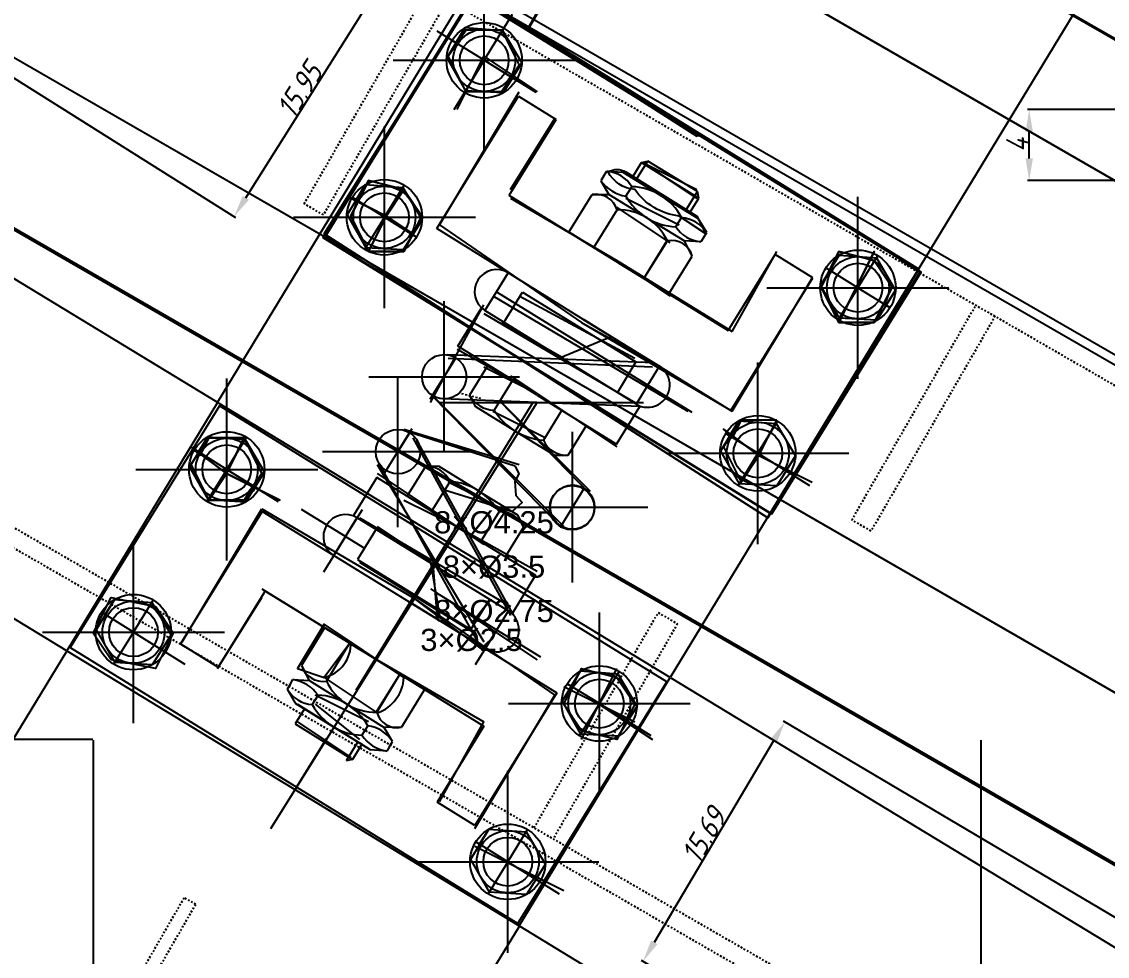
# Model space of a CAD drawing. Header units: millimetres. Extents: x 2787 to 6144, y -18 to 478.
# Drawn here: x 5823 to 5884.1, y 231.8 to 284.5 of the extents above; entities that cross this region are included whole.
import ezdxf

# ---------------------------------------------------------------- set-up
doc = ezdxf.new("R2010")
doc.units = ezdxf.units.MM
for name, pattern in [('ACAD_ISO02W100', [15, 12, -3]), ('CENTER', [50.8, 31.75, -6.35, 6.35, -6.35]), ('CENTER2', [28.575, 19.05, -3.175, 3.175, -3.175]), ('HIDDEN', [0.2, 0.1, -0.1])]:
    doc.linetypes.add(name, pattern=pattern)
for name, color, linetype in [('ADIM', 3, 'Continuous'), ('ADIM_CENTER', 1, 'Continuous'), ('ADIM_CLEAN', 3, 'Continuous'), ('ADIM_CLEAN_L', 3, 'Continuous')]:
    doc.layers.add(name, color=color, linetype=linetype)
for name, color, linetype, lineweight in [('图层1', 1, 'CENTER2', 25), ('图层2', 160, 'Continuous', 25), ('虚线', 8, 'ACAD_ISO02W100', 13)]:
    doc.layers.add(name, color=color, linetype=linetype, lineweight=lineweight)
doc.styles.get("Standard").update_dxf_attribs({"font": 'gbeitc.shx', "bigfont": 'gbcbig.shx'})
doc.dimstyles.new('ADIM', dxfattribs={"dimscale": 0.5, "dimtxt": 2.5, "dimasz": 2.5, "dimexe": 0.18, "dimexo": 0.0625, "dimgap": 0.09, "dimtad": 1, "dimdec": 4, "dimzin": 0, "dimdsep": 46, "dimtxsty": 'Standard', "dimcen": 0.09, "dimadec": 0, "dimazin": 0, "dimtfac": 1, "dimtdec": 4, "dimtofl": 0, "dimtmove": 0, "dimatfit": 3, "dimfxl": 1, "dimtolj": 1, "dimtzin": 0, "dimarcsym": 0})

# ---------------------------------------------------------------- blocks, each defined once
blk = doc.blocks.new('*D21')
at = {"layer": 'ADIM', "color": 0, "lineweight": -2, "transparency": 16777216}
for p, q in [((5895.473, 227.516), (5865.888, 245.048)), ((5865.328, 243.927), (5858.602, 232.577)), ((5887.473, 214.016), (5857.888, 231.548))]:
    blk.add_line(p, q, dxfattribs=at)
at = {"layer": 'ADIM', "color": 0, "transparency": 16777216}
for points in [[(5865.149, 244.033), (5865.507, 243.821), (5865.965, 245.002)], [(5858.423, 232.684), (5858.782, 232.471), (5857.965, 231.502)]]:
    blk.add_solid(points, dxfattribs=at)
at = {"layer": 'Defpoints', "color": 0, "transparency": 16777216}
for p in [(5857.965, 231.502), (5895.5, 227.5), (5887.5, 214)]:
    blk.add_point(p, dxfattribs=at)
at = {"layer": 'ADIM', "color": 0, "transparency": 16777216, "insert": (5861.389, 238.594), "char_height": 1.25, "attachment_point": 5, "rotation": 59.34933}
blk.add_mtext('\\A1;15.69', dxfattribs=at)
blk = doc.blocks.new('*D97')
at = {"layer": 'ADIM', "color": 0, "lineweight": -2, "transparency": 16777216}
for p, q in [((5814.026, 305.483), (5843.506, 286.922)), ((5805.526, 291.983), (5835.006, 273.422)), ((5835.595, 274.528), (5842.763, 285.913))]:
    blk.add_line(p, q, dxfattribs=at)
at = {"layer": 'ADIM', "color": 0, "transparency": 16777216}
for points in [[(5842.587, 286.024), (5842.94, 285.802), (5843.429, 286.97)], [(5835.419, 274.639), (5835.772, 274.417), (5834.929, 273.47)]]:
    blk.add_solid(points, dxfattribs=at)
at = {"layer": 'Defpoints', "color": 0, "transparency": 16777216}
for p in [(5814, 305.5), (5805.5, 292), (5843.429, 286.97)]:
    blk.add_point(p, dxfattribs=at)
at = {"layer": 'ADIM', "color": 0, "transparency": 16777216, "insert": (5838.612, 280.577), "char_height": 1.25, "attachment_point": 5, "rotation": 57.80427}
blk.add_mtext('\\A1;15.95', dxfattribs=at)
blk = doc.blocks.new('*D127')
at = {"layer": 'ADIM', "color": 0, "lineweight": -2, "transparency": 16777216}
for p, q in [((5834.016, 263.027), (5865.449, 314.739)), ((5889.834, 299.811), (5866.47, 314.013)), ((5859.516, 247.527), (5890.949, 299.239))]:
    blk.add_line(p, q, dxfattribs=at)
at = {"layer": 'ADIM', "color": 0, "transparency": 16777216}
for points in [[(5866.579, 314.191), (5866.362, 313.835), (5865.402, 314.662)], [(5889.942, 299.989), (5889.726, 299.633), (5890.902, 299.162)]]:
    blk.add_solid(points, dxfattribs=at)
at = {"layer": 'Defpoints', "color": 0, "transparency": 16777216}
for p in [(5865.402, 314.662), (5834, 263), (5859.5, 247.5)]:
    blk.add_point(p, dxfattribs=at)
at = {"layer": 'ADIM', "color": 0, "transparency": 16777216, "insert": (5878.5, 307.484), "char_height": 1.25, "attachment_point": 5, "rotation": 328.70696}
blk.add_mtext('\\A1;29.84', dxfattribs=at)
blk = doc.blocks.new('*D128')
at = {"layer": 'ADIM', "color": 0, "lineweight": -2, "transparency": 16777216}
for p, q in [((5833.973, 263.016), (5803.572, 281.474)), ((5803, 280.359), (5795.798, 268.496)), ((5825.473, 249.016), (5795.072, 267.474))]:
    blk.add_line(p, q, dxfattribs=at)
at = {"layer": 'ADIM', "color": 0, "transparency": 16777216}
for points in [[(5802.822, 280.467), (5803.178, 280.251), (5803.649, 281.427)], [(5795.62, 268.604), (5795.976, 268.388), (5795.149, 267.427)]]:
    blk.add_solid(points, dxfattribs=at)
at = {"layer": 'Defpoints', "color": 0, "transparency": 16777216}
for p in [(5795.149, 267.427), (5834, 263), (5825.5, 249)]:
    blk.add_point(p, dxfattribs=at)
at = {"layer": 'ADIM', "color": 0, "transparency": 16777216, "insert": (5798.826, 274.775), "char_height": 1.25, "attachment_point": 5, "rotation": 58.73627}
blk.add_mtext('\\A1;16.38', dxfattribs=at)
blk = doc.blocks.new('*D129')
at = {"layer": 'ADIM', "color": 0, "lineweight": -2, "transparency": 16777216}
for p, q in [((5825.484, 248.973), (5794.051, 197.261)), ((5850.984, 233.473), (5819.551, 181.761)), ((5795.166, 196.689), (5818.53, 182.487))]:
    blk.add_line(p, q, dxfattribs=at)
at = {"layer": 'ADIM', "color": 0, "transparency": 16777216}
for points in [[(5795.274, 196.867), (5795.058, 196.511), (5794.098, 197.338)], [(5818.638, 182.665), (5818.421, 182.309), (5819.598, 181.838)]]:
    blk.add_solid(points, dxfattribs=at)
at = {"layer": 'Defpoints', "color": 0, "transparency": 16777216}
for p in [(5825.5, 249), (5851, 233.5), (5819.598, 181.838)]:
    blk.add_point(p, dxfattribs=at)
at = {"layer": 'ADIM', "color": 0, "transparency": 16777216, "insert": (5807.196, 190.161), "char_height": 1.25, "attachment_point": 5, "rotation": 328.70696}
blk.add_mtext('\\A1;29.84', dxfattribs=at)
blk = doc.blocks.new('*D130')
at = {"layer": 'ADIM', "color": 0, "lineweight": -2, "transparency": 16777216}
for p, q in [((5859.527, 247.484), (5889.928, 229.026)), ((5851.027, 233.484), (5881.428, 215.026)), ((5882, 216.141), (5889.202, 228.004))]:
    blk.add_line(p, q, dxfattribs=at)
at = {"layer": 'ADIM', "color": 0, "transparency": 16777216}
for points in [[(5889.024, 228.112), (5889.38, 227.896), (5889.851, 229.073)], [(5881.822, 216.249), (5882.178, 216.033), (5881.351, 215.073)]]:
    blk.add_solid(points, dxfattribs=at)
at = {"layer": 'Defpoints', "color": 0, "transparency": 16777216}
for p in [(5859.5, 247.5), (5851, 233.5), (5889.851, 229.073)]:
    blk.add_point(p, dxfattribs=at)
at = {"layer": 'ADIM', "color": 0, "transparency": 16777216, "insert": (5885.028, 222.42), "char_height": 1.25, "attachment_point": 5, "rotation": 58.73627}
blk.add_mtext('\\A1;16.38', dxfattribs=at)
blk = doc.blocks.new('*D131')
at = {"layer": 'ADIM', "color": 0, "lineweight": -2, "transparency": 16777216}
for p, q in [((5827, 243.969), (5827, 111.826)), ((5877, 243.969), (5877, 111.826)), ((5828.25, 111.916), (5875.75, 111.916))]:
    blk.add_line(p, q, dxfattribs=at)
at = {"layer": 'ADIM', "color": 0, "transparency": 16777216}
for points in [[(5828.25, 112.124), (5828.25, 111.708), (5827, 111.916)], [(5875.75, 112.124), (5875.75, 111.708), (5877, 111.916)]]:
    blk.add_solid(points, dxfattribs=at)
at = {"layer": 'Defpoints', "color": 0, "transparency": 16777216}
for p in [(5827, 244), (5877, 244), (5877, 111.916)]:
    blk.add_point(p, dxfattribs=at)
at = {"layer": 'ADIM', "color": 0, "transparency": 16777216, "insert": (5852, 112.586), "char_height": 1.25, "attachment_point": 5}
blk.add_mtext('\\A1;50', dxfattribs=at)
blk = doc.blocks.new('*D132')
at = {"layer": 'ADIM', "color": 0, "lineweight": -2, "transparency": 16777216}
for p, q in [((5826.969, 297.5), (5689.795, 297.5)), ((5689.885, 245.25), (5689.885, 296.25)), ((5826.969, 244), (5689.795, 244))]:
    blk.add_line(p, q, dxfattribs=at)
at = {"layer": 'ADIM', "color": 0, "transparency": 16777216}
for points in [[(5689.677, 296.25), (5690.094, 296.25), (5689.885, 297.5)], [(5689.677, 245.25), (5690.094, 245.25), (5689.885, 244)]]:
    blk.add_solid(points, dxfattribs=at)
at = {"layer": 'Defpoints', "color": 0, "transparency": 16777216}
for p in [(5689.885, 297.5), (5827, 297.5), (5827, 244)]:
    blk.add_point(p, dxfattribs=at)
at = {"layer": 'ADIM', "color": 0, "transparency": 16777216, "insert": (5689.215, 270.75), "char_height": 1.25, "attachment_point": 5, "rotation": 90}
blk.add_mtext('\\A1;53.5', dxfattribs=at)
blk = doc.blocks.new('*D191')
at = {"layer": 'ADIM', "color": 0, "lineweight": -2, "transparency": 16777216}
for p, q in [((5890.469, 279.5), (5879.636, 279.5)), ((5879.726, 276.75), (5879.726, 278.25)), ((5890.469, 275.5), (5879.636, 275.5))]:
    blk.add_line(p, q, dxfattribs=at)
at = {"layer": 'ADIM', "color": 0, "transparency": 16777216}
for points in [[(5879.518, 278.25), (5879.934, 278.25), (5879.726, 279.5)], [(5879.518, 276.75), (5879.934, 276.75), (5879.726, 275.5)]]:
    blk.add_solid(points, dxfattribs=at)
at = {"layer": 'Defpoints', "color": 0, "transparency": 16777216}
for p in [(5879.726, 279.5), (5890.5, 279.5), (5890.5, 275.5)]:
    blk.add_point(p, dxfattribs=at)
at = {"layer": 'ADIM', "color": 0, "transparency": 16777216, "insert": (5879.056, 277.5), "char_height": 1.25, "attachment_point": 5, "rotation": 90}
blk.add_mtext('\\A1;4', dxfattribs=at)

msp = doc.modelspace()

# ---------------------------------------------------------------- linework, layer by layer
at = {"color": 7, "linetype": 'Continuous', "lineweight": -3}
for p, q in [((5729.60334, 372.86194), (6137.37707, 137.51992)), ((6113.91684, 132.7302), (5721.6621, 359.10731)), ((5909.59669, 222.53897), (5709.52709, 338.08885)), ((6105.91926, 118.8724), (5769.38922, 313.08981)), ((5859.49447, 297.95408), (5851.55697, 284.20592)), ((5856.02959, 291.95273), (5901.93356, 265.46074))]:
    msp.add_line(p, q, dxfattribs=at)
at = {"lineweight": -3}
for p, q in [((5846.35116, 272.806), (5850.94603, 280.25245)), ((5850.94603, 280.25245), (5853.07359, 278.93963)), ((5850.51022, 274.78275), (5853.07359, 278.93963)), ((5857.35841, 275.65532), (5857.88055, 276.50817)), ((5857.57117, 275.52403), (5858.24356, 276.59693)), ((5857.88055, 276.50817), (5858.24356, 276.59693)), ((5857.88055, 276.50817), (5861.1149, 274.5124)), ((5861.03468, 274.87419), (5858.24356, 276.59693)), ((5855.76132, 275.75951), (5855.92543, 276.02546)), ((5855.92543, 276.02546), (5856.82979, 275.9815)), ((5856.82979, 275.9815), (5861.0849, 273.35586)), ((5855.76132, 275.75951), (5855.59722, 275.49357)), ((5855.59722, 275.49357), (5856.04209, 274.70497)), ((5855.68062, 275.80931), (5855.68062, 275.80931)), ((5857.57117, 275.52403), (5857.35841, 275.65532)), ((5850.43267, 274.65984), (5850.51022, 274.78275)), ((5856.60259, 270.85267), (5850.43267, 274.65984)), ((5853.78376, 272.59245), (5855.10787, 274.713)), ((5855.10787, 274.713), (5856.04209, 274.70497)), ((5858.17798, 273.40574), (5856.04209, 274.70497)), ((5857.00692, 274.62371), (5857.33883, 275.15331)), ((5860.37, 273.797), (5861.03468, 274.87419)), ((5861.11491, 274.51237), (5861.03468, 274.87419)), ((5860.58276, 273.66572), (5861.11491, 274.51237)), ((5855.19008, 271.72468), (5856.51768, 273.84305)), ((5855.19008, 271.72468), (5856.51768, 273.84305)), ((5858.17798, 273.40574), (5860.31386, 272.1065)), ((5859.81205, 272.89279), (5860.14026, 273.42468)), ((5860.37, 273.797), (5860.58276, 273.66572)), ((5854.63336, 267.66133), (5846.35116, 272.806)), ((5861.56169, 272.5814), (5861.0849, 273.35586)), ((5856.58774, 270.86225), (5853.76872, 272.60174)), ((5856.60259, 270.85267), (5853.78376, 272.59245)), ((5861.39759, 272.31546), (5861.23349, 272.04952)), ((5861.39759, 272.31546), (5861.56169, 272.5814)), ((5855.17485, 271.73366), (5855.17504, 271.73396)), ((5856.58755, 270.86195), (5855.17485, 271.73366)), ((5856.60278, 270.85297), (5855.19008, 271.72468)), ((5858.0152, 269.9808), (5859.33543, 272.12037)), ((5858.0152, 269.9808), (5859.34641, 272.0969)), ((5860.73443, 271.24074), (5860.31386, 272.1065)), ((5861.23349, 272.04952), (5860.31386, 272.1065)), ((5861.16718, 272.0566), (5861.17254, 272.05329)), ((5859.42161, 269.11318), (5860.73443, 271.24074)), ((5862.75766, 267.05507), (5865.40587, 271.32994)), ((5867.53343, 270.01712), (5865.40587, 271.32994)), ((5856.58774, 270.86225), (5862.75766, 267.05507)), ((5856.60259, 270.85267), (5856.60278, 270.85297)), ((5856.60259, 270.85267), (5859.42161, 269.11318)), ((5856.60259, 270.85267), (5858.0152, 269.9808)), ((5862.92333, 262.54599), (5867.53343, 270.01712)), ((5850.1301, 267.50445), (5851.17377, 269.21055)), ((5851.17377, 269.21055), (5857.55942, 265.27692)), ((5847.54467, 266.16537), (5848.85749, 268.29292)), ((5857.56808, 262.91283), (5849.0625, 268.17165)), ((5853.32287, 265.53755), (5850.1301, 267.50445)), ((5854.62585, 267.66599), (5862.92333, 262.54599)), ((5854.63336, 267.66133), (5854.63337, 267.66135)), ((5854.63336, 267.66133), (5858.88848, 265.03569)), ((5853.32287, 265.53755), (5856.18075, 266.70418)), ((5852.01255, 263.40844), (5847.54467, 266.16537)), ((5858.57709, 265.22194), (5846.93416, 265.68524)), ((5849.24672, 265.11511), (5848.19433, 263.41438)), ((5852.01255, 263.40844), (5849.24672, 265.11511)), ((5853.20442, 265.34559), (5853.20167, 265.34574)), ((5857.55942, 265.27692), (5856.52559, 263.56484)), ((5850.62714, 264.26332), (5849.58218, 262.56885)), ((5852.01005, 263.40999), (5850.62714, 264.26332)), ((5852.66413, 264.46999), (5852.6465, 264.44141)), ((5852.66413, 264.46999), (5852.66413, 264.46999)), ((5853.31369, 256.0011), (5846.02241, 263.4443)), ((5857.7922, 262.76442), (5846.67248, 263.19916)), ((5848.55747, 262.74966), (5848.19433, 263.41438)), ((5849.89323, 263.07324), (5854.92772, 257.87987)), ((5852.01005, 263.40999), (5856.47108, 260.64201)), ((5852.01005, 263.40999), (5853.39085, 262.55323)), ((5850.77013, 261.38432), (5848.55747, 262.74966)), ((5853.39085, 262.55323), (5852.36229, 260.8751)), ((5856.47108, 260.64201), (5857.7922, 262.76442)), ((5857.56809, 262.91284), (5857.56808, 262.91283)), ((5857.7922, 262.76442), (5857.81117, 262.7949)), ((5857.7922, 262.76442), (5857.92965, 262.75904)), ((5856.91928, 261.84433), (5856.90165, 261.81575)), ((5850.76521, 259.40558), (5844.72441, 261.34076)), ((5850.76537, 261.38726), (5852.97803, 260.02193)), ((5850.97199, 261.72212), (5850.97598, 261.71969)), ((5853.74528, 260.03253), (5854.79826, 261.73289)), ((5850.61062, 251.12593), (5845.23506, 260.86968)), ((5852.97803, 260.02193), (5853.74528, 260.03253)), ((5853.74369, 260.0335), (5853.74528, 260.03253)), ((5848.76611, 249.32226), (5843.13039, 259.52083)), ((5844.6771, 257.70958), (5845.72522, 259.41294)), ((5846.48221, 259.38649), (5845.72522, 259.41294)), ((5848.69487, 258.02115), (5846.48221, 259.38649)), ((5850.76826, 259.39942), (5850.76521, 259.40558)), ((5842.97505, 258.75983), (5841.66223, 256.63228)), ((5847.44293, 256.00291), (5842.97505, 258.75983)), ((5843.41717, 259.01497), (5843.41258, 259.02299)), ((5843.41335, 259.00878), (5843.41717, 259.01497)), ((5846.05751, 256.85778), (5847.10337, 258.5517)), ((5854.64709, 258.16202), (5854.07459, 258.34542)), ((5854.64986, 258.1665), (5854.62651, 258.12866)), ((5847.44293, 256.00291), (5844.6771, 257.70958)), ((5848.40959, 257.53859), (5846.79205, 258.04747)), ((5848.39362, 257.54361), (5848.48348, 257.68923)), ((5848.39362, 257.54361), (5850.60516, 256.84786)), ((5848.48348, 257.68923), (5848.48744, 257.68676)), ((5848.6901, 258.02409), (5850.90276, 256.65876)), ((5836.50444, 256.84839), (5831.90957, 249.40194)), ((5844.81711, 251.75311), (5836.50444, 256.84839)), ((5850.37745, 251.25969), (5841.86257, 256.50343)), ((5847.44042, 256.00445), (5846.05751, 256.85778)), ((5848.82545, 255.15454), (5849.86406, 256.82647)), ((5850.90276, 256.65876), (5851.23739, 255.96824)), ((5842.9377, 255.84845), (5841.88088, 254.15047)), ((5846.1276, 253.87689), (5842.9377, 255.84845)), ((5847.44042, 256.00445), (5851.91511, 253.2586)), ((5847.44042, 256.00445), (5848.82545, 255.15454)), ((5851.23739, 255.96824), (5850.18986, 254.26451)), ((5851.23581, 255.96923), (5851.23739, 255.96824)), ((5853.31092, 255.99661), (5853.69172, 255.87681)), ((5846.78634, 254.94445), (5846.80398, 254.97302)), ((5846.78634, 254.94445), (5846.78634, 254.94445)), ((5841.88088, 254.15047), (5848.26057, 250.20718)), ((5846.24605, 254.06885), (5846.1276, 253.87689)), ((5846.1276, 253.87689), (5846.24605, 254.06885)), ((5846.1276, 253.87689), (5846.36658, 250.79932)), ((5846.24605, 254.06885), (5846.24469, 254.07124)), ((5851.91511, 253.2586), (5850.61062, 251.12593)), ((5836.6029, 252.24452), (5834.03713, 248.08912)), ((5836.67797, 252.36895), (5836.6029, 252.24452)), ((5842.84788, 248.56177), (5836.67797, 252.36895)), ((5844.80958, 251.75773), (5853.10706, 246.63773)), ((5844.81711, 251.75311), (5844.8171, 251.75309)), ((5844.81711, 251.75311), (5849.07223, 249.12747)), ((5848.26057, 250.20718), (5849.32715, 251.89905)), ((5850.37745, 251.25968), (5850.37745, 251.25969)), ((5850.61062, 251.12593), (5850.59188, 251.0953)), ((5850.61062, 251.12593), (5850.67706, 251.00549)), ((5840.02868, 250.30096), (5838.72719, 248.16645)), ((5842.83266, 248.57075), (5840.01364, 250.31024)), ((5842.84788, 248.56177), (5840.02868, 250.30096)), ((5831.90957, 249.40194), (5834.03713, 248.08912)), ((5841.435, 249.43318), (5840.13702, 247.29654)), ((5841.435, 249.43318), (5840.13702, 247.29654)), ((5841.42015, 249.44276), (5841.41996, 249.44246)), ((5842.83284, 248.57105), (5841.42015, 249.44276)), ((5842.8477, 248.56147), (5841.435, 249.43318)), ((5842.83266, 248.57075), (5849.00258, 244.76357)), ((5842.84788, 248.56177), (5842.8477, 248.56147)), ((5842.84788, 248.56177), (5845.6669, 246.82228)), ((5842.84788, 248.56177), (5844.26068, 247.69021)), ((5838.72719, 248.16645), (5839.15335, 247.33505)), ((5844.26068, 247.69021), (5842.94044, 245.55064)), ((5844.26068, 247.69021), (5842.96635, 245.55135)), ((5838.08489, 247.11306), (5837.92079, 246.84712)), ((5838.00419, 247.16286), (5838.00419, 247.16286)), ((5838.08489, 247.11306), (5838.24899, 247.37901)), ((5838.24899, 247.37901), (5839.15335, 247.33505)), ((5841.2725, 246.0087), (5839.15335, 247.33505)), ((5837.92079, 246.84712), (5838.36566, 246.05852)), ((5839.65869, 246.50914), (5839.33419, 245.97497)), ((5845.6669, 246.82228), (5844.35408, 244.69473)), ((5853.10706, 246.63773), (5848.49696, 239.1666)), ((5838.36566, 246.05852), (5842.62078, 243.43288)), ((5841.2725, 246.0087), (5843.39165, 244.68235)), ((5838.89428, 245.73233), (5838.36617, 244.88315)), ((5839.10704, 245.60105), (5838.89428, 245.73233)), ((5838.36617, 244.88315), (5841.60052, 242.88738)), ((5842.46382, 244.77823), (5842.13562, 244.24634)), ((5844.35408, 244.69473), (5843.39165, 244.68235)), ((5843.85502, 243.88595), (5843.39165, 244.68235)), ((5849.00258, 244.76357), (5846.3694, 240.47942)), ((5841.90587, 243.87401), (5841.24119, 242.79683)), ((5842.11863, 243.74273), (5841.60056, 242.88739)), ((5841.90587, 243.87401), (5842.11863, 243.74273)), ((5843.52681, 243.35406), (5842.62078, 243.43288)), ((5843.69092, 243.62), (5843.52681, 243.35406)), ((5843.69092, 243.62), (5843.85502, 243.88595)), ((5843.81895, 243.94203), (5843.82431, 243.93873)), ((5841.60056, 242.88739), (5841.24119, 242.79683)), ((5848.49696, 239.1666), (5846.3694, 240.47942))]:
    msp.add_line(p, q, dxfattribs=at)
for points in [[(5872.37451, 271.06904), (5873.56307, 270.33563), (5865.16102, 256.71926), (5839.94946, 272.27618), (5848.35151, 285.89255), (5861.10301, 278.02418)], [(5850.76826, 259.39942), (5850.97874, 258.97429), (5850.74684, 258.54375), (5850.79512, 257.7463), (5851.16141, 257.36844), (5850.60189, 256.8448)]]:
    msp.add_lwpolyline(points, dxfattribs=at)
for points in [[(5840.01643, 272.27432), (5865.228, 256.7174), (5873.63004, 270.33377), (5848.41848, 285.89069)], [(5825.70489, 249.19142), (5850.91646, 233.6345), (5859.31851, 247.25088), (5834.10694, 262.80779)]]:
    msp.add_lwpolyline(points, close=True, dxfattribs=at)
for centre, radius in [((5849.02151, 282.27563), 2.125), ((5849.02151, 282.27563), 1.375), ((5843.40048, 273.43016), 2.125), ((5843.40048, 273.43016), 1.375), ((5870.0774, 269.46204), 2.125), ((5870.0774, 269.46204), 1.375), ((5846.76857, 264.44626), 1.25), ((5864.43723, 260.13119), 2.125), ((5834.51732, 259.22585), 2.125), ((5844.16351, 260.2245), 1.25), ((5864.43723, 260.13119), 1.375), ((5834.51732, 259.22585), 1.375), ((5853.9701, 257.06488), 1.25), ((5853.99068, 257.09824), 1.25), ((5829.26091, 250.05566), 2.125), ((5829.26091, 250.05566), 1.375), ((5855.50894, 246.02824), 2.125), ((5855.50894, 246.02824), 1.375), ((5850.3507, 237.11867), 2.125), ((5850.3507, 237.11867), 1.375)]:
    msp.add_circle(centre, radius, dxfattribs=at)
for centre, radius, start, end in [((5855.798, 274.2376), 1.79239, 30.7229581, 85.9233105), ((5857.33377, 276.73061), 2.1321, 215.4643928, 261.1818758), ((5855.30076, 273.44828), 1.27935, 17.9730975, 98.6715525), ((5859.99629, 276.32983), 3.44198, 209.7146966, 266.931572), ((5857.2211, 271.8282), 3.32719, 28.6740582, 87.9722104), ((5856.61235, 270.8321), 3.01244, 24.8258158, 91.8010019), ((5859.89596, 271.39325), 2.04606, 35.4999467, 83.1427098), ((5861.4035, 273.95573), 1.91378, 213.7392975, 264.903359), ((5859.59018, 270.9389), 1.18338, 14.7772944, 101.8879829), ((5849.72242, 269.23326), 1.25, 58.3231343, 238.134317), ((5849.72242, 269.23326), 1.25, 327.9174316, 329.1718371), ((5858.23207, 263.97191), 1.25, 237.9144148, 58.3231343), ((5849.58471, 264.13477), 1.56592, 207.3897692, 269.90746), ((5852.6214, 264.4289), 3.56324, 211.4672846, 265.8299447), ((5853.62967, 261.40086), 1.3721, 202.5306151, 274.8636076), ((5845.7049, 257.84715), 1.56592, 26.7388086, 89.2564994), ((5846.80391, 255.00107), 3.56324, 30.8163239, 85.178984), ((5841.20967, 255.43749), 1.25, 58.5119516, 238.3231343), ((5849.96254, 255.4579), 1.3721, 21.782661, 94.1156535), ((5841.20967, 255.43749), 1.25, 327.4744315, 328.728837), ((5849.72864, 250.19125), 1.25, 238.3231343, 58.7318538), ((5839.9441, 248.56126), 1.27935, 197.9747161, 278.6731711), ((5837.92215, 245.2721), 2.1321, 35.4643928, 81.1818758), ((5842.87065, 248.56227), 3.01244, 204.8452667, 271.8204528), ((5839.46162, 247.76283), 1.79239, 210.7229581, 265.9233105), ((5839.47445, 243.0721), 3.44198, 29.7146966, 86.931572), ((5842.25335, 247.57144), 3.32719, 208.6740582, 267.9722104), ((5844.11069, 245.85281), 1.18338, 194.7582857, 281.8689742), ((5842.22751, 242.87909), 1.91378, 31.7429096, 82.9069711), ((5843.84173, 245.37574), 2.04606, 213.5035588, 261.1463219)]:
    msp.add_arc(centre, radius, start, end, dxfattribs=at)
at = {"layer": 'ADIM_CENTER', "linetype": 'CENTER'}
for p, q in [((5849.02151, 277.15063), (5849.02151, 287.40063)), ((5849.02151, 277.52563), (5849.02151, 287.02563)), ((5849.02151, 277.90063), (5849.02151, 286.65063)), ((5843.89651, 282.27563), (5854.14651, 282.27563)), ((5844.27151, 282.27563), (5853.77151, 282.27563)), ((5844.64651, 282.27563), (5853.39651, 282.27563)), ((5843.40048, 268.30516), (5843.40048, 278.55516)), ((5843.40048, 268.68016), (5843.40048, 278.18016)), ((5843.40048, 269.05516), (5843.40048, 277.80516)), ((5870.0774, 264.33704), (5870.0774, 274.58704)), ((5870.0774, 264.71204), (5870.0774, 274.21204)), ((5838.27548, 273.43016), (5848.52548, 273.43016)), ((5838.65048, 273.43016), (5848.15048, 273.43016)), ((5839.02548, 273.43016), (5847.77548, 273.43016)), ((5870.0774, 265.08704), (5870.0774, 273.83704)), ((5864.9524, 269.46204), (5875.2024, 269.46204)), ((5865.3274, 269.46204), (5874.8274, 269.46204)), ((5865.7024, 269.46204), (5874.4524, 269.46204)), ((5846.76857, 260.19626), (5846.76857, 268.69626)), ((5864.43723, 255.00619), (5864.43723, 265.25619)), ((5864.43723, 255.38119), (5864.43723, 264.88119)), ((5834.51732, 254.10085), (5834.51732, 264.35085)), ((5842.51857, 264.44626), (5851.01857, 264.44626)), ((5844.16351, 255.9745), (5844.16351, 264.4745)), ((5864.43723, 255.75619), (5864.43723, 264.50619)), ((5834.51732, 254.47585), (5834.51732, 263.97585)), ((5834.51732, 254.85085), (5834.51732, 263.60085)), ((5853.99068, 252.84824), (5853.99068, 261.34824)), ((5839.91351, 260.2245), (5848.41351, 260.2245)), ((5859.31223, 260.13119), (5869.56223, 260.13119)), ((5859.68723, 260.13119), (5869.18723, 260.13119)), ((5860.06223, 260.13119), (5868.81223, 260.13119)), ((5829.39232, 259.22585), (5839.64232, 259.22585)), ((5829.76732, 259.22585), (5839.26732, 259.22585)), ((5830.14232, 259.22585), (5838.89232, 259.22585)), ((5849.74068, 257.09824), (5858.24068, 257.09824)), ((5829.26091, 244.93066), (5829.26091, 255.18066)), ((5829.26091, 245.30566), (5829.26091, 254.80566)), ((5829.26091, 245.68066), (5829.26091, 254.43066)), ((5855.50894, 240.90324), (5855.50894, 251.15324)), ((5855.50894, 241.27824), (5855.50894, 250.77824)), ((5855.50894, 241.65324), (5855.50894, 250.40324)), ((5824.13591, 250.05566), (5834.38591, 250.05566)), ((5824.51091, 250.05566), (5834.01091, 250.05566)), ((5824.88591, 250.05566), (5833.63591, 250.05566)), ((5850.38394, 246.02824), (5860.63394, 246.02824)), ((5850.75894, 246.02824), (5860.25894, 246.02824)), ((5851.13394, 246.02824), (5859.88394, 246.02824)), ((5850.3507, 231.99367), (5850.3507, 242.24367)), ((5850.3507, 232.36867), (5850.3507, 241.86867)), ((5850.3507, 232.74367), (5850.3507, 241.49367)), ((5845.2257, 237.11867), (5855.4757, 237.11867)), ((5845.6007, 237.11867), (5855.1007, 237.11867)), ((5845.9757, 237.11867), (5854.7257, 237.11867))]:
    msp.add_line(p, q, dxfattribs=at)
at = {"layer": 'ADIM_CLEAN'}
for points in [[(5873.5, 270.5), (5848.5, 286), (5861, 278), (5848.5, 286), (5840, 272.5), (5865, 256.5), (5873.5, 270.5), (5872.5, 271)], [(5865, 256.5), (5840, 272.5), (5848.5, 286), (5873.5, 270.5)], [(5851, 282), (5850, 280.5), (5848, 280.5), (5847, 282.5), (5848, 284), (5850, 284)], [(5843.5, 273.5), (5841.5, 274.5), (5843.5, 273.5), (5844.5, 275), (5842.5, 275.5), (5841.5, 273.5), (5842.5, 271.5)], [(5842.5, 275.5), (5844.5, 275), (5845.5, 273.5), (5844.5, 271.5), (5842.5, 271.5), (5841.5, 273.5)], [(5842.5, 271.5), (5844.5, 271.5), (5845.5, 273.5), (5844.5, 275), (5843.5, 273.5), (5845, 272.5), (5843.5, 273.5)], [(5872, 269.5), (5871, 267.5), (5869, 267.5), (5868, 269.5), (5869, 271.5), (5871, 271)], [(5871, 271), (5869, 271.5), (5868, 269.5), (5869, 267.5), (5871, 271.5), (5869, 267.5), (5871, 267.5), (5872, 269.5)], [(5859.5, 247.5), (5834, 263), (5825.5, 249), (5851, 233.5)], [(5865.5, 262), (5863.5, 262), (5863, 261), (5862.5, 261.5), (5864.5, 260)], [(5863.5, 262), (5862.5, 260.5), (5863.5, 258.5), (5864.5, 260), (5862.5, 261.5), (5863, 261)], [(5836.5, 259), (5836, 258), (5836.5, 259), (5835.5, 257.5), (5833.5, 257.5), (5832.5, 259.5), (5833.5, 261), (5835.5, 261)], [(5833.5, 261), (5833, 260), (5832.5, 260.5), (5834.5, 259), (5835.5, 261)], [(5833.5, 257.5), (5834.5, 259), (5832.5, 260.5), (5833, 260), (5833.5, 261), (5832.5, 259.5)], [(5835.5, 261), (5834.5, 259), (5837.5, 257.5), (5834.5, 259), (5833.5, 257.5), (5835.5, 257.5), (5836.5, 259)], [(5831.5, 250), (5830.5, 248), (5828, 248.5), (5827, 250), (5828, 252), (5830.5, 251.5)], [(5857.5, 246), (5856.5, 244), (5854.5, 244.5), (5853.5, 246), (5854.5, 248), (5856.5, 247.5)]]:
    msp.add_lwpolyline(points, close=True, dxfattribs=at)
for points in [[(5861.5, 272.5), (5860, 273.5, -0.21092794), (5857.5, 275, -0.26466961), (5856, 276, -0.24562519), (5857, 276), (5861, 273.5)], [(5844.5, 247.5), (5840, 250.5), (5838.5, 248), (5840, 247.5, 0.36742539), (5841.5, 249.5), (5840, 247.5), (5843, 245.5, 0.30084776)]]:
    msp.add_lwpolyline(points, format="xyb", close=True, dxfattribs=at)
for centre, radius in [((5849.02151, 282.27563), 2.125), ((5849.02151, 282.27563), 1.75), ((5849.02151, 282.27563), 1.375), ((5843.40048, 273.43016), 2.125), ((5843.40048, 273.43016), 1.75), ((5843.40048, 273.43016), 1.375), ((5870.0774, 269.46204), 2.125), ((5870.0774, 269.46204), 1.75), ((5870.0774, 269.46204), 1.375), ((5846.76857, 264.44626), 1.25), ((5864.43723, 260.13119), 2.125), ((5864.43723, 260.13119), 1.75), ((5834.51732, 259.22585), 2.125), ((5844.16351, 260.2245), 1.25), ((5864.43723, 260.13119), 1.375), ((5834.51732, 259.22585), 1.75), ((5834.51732, 259.22585), 1.375), ((5853.99068, 257.09824), 1.25), ((5829.26091, 250.05566), 2.125), ((5829.26091, 250.05566), 1.75), ((5829.26091, 250.05566), 1.375), ((5855.50894, 246.02824), 2.125), ((5855.50894, 246.02824), 1.75), ((5855.50894, 246.02824), 1.375), ((5850.3507, 237.11867), 2.125), ((5850.3507, 237.11867), 1.75), ((5850.3507, 237.11867), 1.375)]:
    msp.add_circle(centre, radius, dxfattribs=at)
at = {"layer": 'ADIM_CLEAN_L'}
for p, q in [((5729.5, 373), (6137.5, 137.5)), ((5722, 359.5), (6114.5, 133)), ((5709.5, 338), (5909.5, 222.5)), ((5769.5, 313), (6106, 119)), ((5851.5, 284), (5859.5, 298)), ((5856, 292), (6088, 158)), ((5847.5, 279.5), (5849, 282.5)), ((5849, 282.5), (5852, 280.5)), ((5846.5, 273), (5851, 280.5)), ((5850.5, 275), (5853, 279)), ((5858, 276.5), (5861, 274.5)), ((5858, 276.5), (5861, 275)), ((5850.5, 274.5), (5856.5, 271)), ((5859.5, 272), (5856.5, 274)), ((5857, 274.5), (5860, 273)), ((5846.5, 273), (5854.5, 267.5)), ((5856.5, 271), (5859.5, 269)), ((5856.5, 271), (5863, 267)), ((5863, 267), (5865.5, 271.5)), ((5863, 262.5), (5867.5, 270)), ((5846, 263), (5849, 268.5)), ((5849.5, 269), (5860.5, 262.5)), ((5851, 269), (5857.5, 265.5)), ((5849, 268), (5857.5, 263)), ((5850, 267.5), (5853.5, 265.5)), ((5854.5, 267.5), (5859, 265)), ((5854.5, 267.5), (5863, 262.5)), ((5847, 265.5), (5858.5, 265)), ((5847.5, 266), (5852, 263.5)), ((5849, 265), (5852, 263.5)), ((5850.5, 264.5), (5856.5, 260.5)), ((5837, 239), (5852, 263)), ((5846, 263.5), (5853.5, 256)), ((5846.5, 263), (5858, 263)), ((5850, 263), (5855, 258)), ((5849.5, 262.5), (5852.5, 261)), ((5844.5, 261.5), (5851, 259.5)), ((5845, 261), (5850.5, 251)), ((5864.5, 260), (5867.5, 258.5)), ((5843, 259.5), (5849, 249.5)), ((5843, 259), (5849, 255)), ((5850, 257), (5847, 258.5)), ((5844.5, 257.5), (5847.5, 256)), ((5832, 249.5), (5836.5, 257)), ((5836.5, 257), (5845, 252)), ((5842, 256.5), (5850.5, 251.5)), ((5843, 256), (5846, 254)), ((5847.5, 256), (5852, 253.5)), ((5842, 254), (5848.5, 250)), ((5846, 254), (5846.5, 251)), ((5834, 248), (5836.5, 252)), ((5836.5, 252.5), (5843, 248.5)), ((5845, 252), (5849, 249)), ((5845, 252), (5853, 246.5)), ((5846, 252.5), (5852, 248.5)), ((5843, 248.5), (5849, 245)), ((5854.5, 244), (5856.5, 248)), ((5842.5, 245), (5839.5, 246.5)), ((5848.5, 239), (5853, 246.5)), ((5853.5, 247), (5857.5, 245)), ((5838.5, 246), (5842.5, 243.5)), ((5839.5, 246), (5842, 244)), ((5855.5, 246), (5858.5, 244)), ((5838.5, 245), (5841.5, 243)), ((5846.5, 240.5), (5849, 245)), ((5848.5, 238), (5853.5, 235.5))]:
    msp.add_line(p, q, dxfattribs=at)
at = {"layer": '图层1', "lineweight": -3}
for p, q in [((5849.02151, 282.27563), (5850.62366, 284.87737)), ((5847.21705, 283.39792), (5846.37185, 283.92359)), ((5849.02151, 282.27563), (5850.13576, 284.08507)), ((5849.02151, 282.27563), (5847.21705, 283.39792)), ((5849.02151, 282.27563), (5847.90727, 280.46619)), ((5849.02151, 282.27563), (5850.82598, 281.15334)), ((5849.02151, 282.27563), (5851.92266, 280.47126)), ((5847.90727, 280.46619), (5847.30388, 279.48634)), ((5861.03409, 278.10616), (5861.01653, 278.07754)), ((5861.10301, 278.02418), (5861.1031, 278.06358)), ((5843.40048, 273.43016), (5844.51473, 275.2396)), ((5858.93327, 274.68354), (5858.93215, 274.68171)), ((5843.40048, 273.43016), (5841.59602, 274.55245)), ((5843.40048, 273.43016), (5842.28623, 271.62072)), ((5843.40048, 273.43016), (5845.20494, 272.30787)), ((5858.15773, 273.42004), (5858.15678, 273.41851)), ((5861.08895, 272.05847), (5861.08897, 272.06797)), ((5870.0774, 269.46204), (5871.19165, 271.27148)), ((5856.58774, 270.86225), (5856.58755, 270.86195)), ((5870.0774, 269.46204), (5868.27294, 270.58432)), ((5850.37509, 270.30645), (5849.05911, 268.17377)), ((5849.72242, 269.23326), (5850.38049, 270.30309)), ((5849.72242, 269.23326), (5860.71054, 262.45298)), ((5870.0774, 269.46204), (5868.96316, 267.65259)), ((5870.0774, 269.46204), (5871.88187, 268.33975)), ((5848.39803, 267.10241), (5848.38039, 267.07383)), ((5847.41806, 265.51427), (5845.96236, 263.15516)), ((5858.23207, 263.97191), (5858.89323, 265.03279)), ((5846.09503, 263.37017), (5846.70923, 264.36554)), ((5852.66413, 264.46999), (5852.64656, 264.44137)), ((5858.23676, 263.97944), (5857.57569, 262.90811)), ((5851.76195, 263.00018), (5836.99947, 238.94946)), ((5856.91928, 261.84433), (5856.90165, 261.81575)), ((5864.43723, 260.13119), (5865.55148, 261.94063)), ((5843.40884, 259.01693), (5844.95591, 261.52412)), ((5844.82324, 261.30911), (5844.20904, 260.31374)), ((5864.43723, 260.13119), (5862.63277, 261.25348)), ((5834.51732, 259.22585), (5835.63156, 261.03529)), ((5834.51732, 259.22585), (5832.71285, 260.34814)), ((5864.43723, 260.13119), (5863.32299, 258.32175)), ((5864.43723, 260.13119), (5866.2417, 259.0089)), ((5864.43723, 260.13119), (5867.33838, 258.32682)), ((5834.51732, 259.22585), (5833.40307, 257.41641)), ((5834.51732, 259.22585), (5836.32178, 258.10356)), ((5834.51732, 259.22585), (5837.41846, 257.42148)), ((5861.05877, 259.25058), (5861.05886, 259.28998)), ((5854.64986, 258.1665), (5853.31092, 255.99661)), ((5854.62651, 258.12866), (5854.64986, 258.1665)), ((5841.20967, 255.43749), (5838.72469, 256.97086)), ((5841.20967, 255.43749), (5842.15794, 256.96945)), ((5840.54318, 254.37283), (5841.85916, 256.50551)), ((5853.31092, 255.99661), (5853.33427, 256.03446)), ((5841.20967, 255.43749), (5839.96641, 253.42897)), ((5841.20967, 255.43749), (5840.54859, 254.36951)), ((5841.20967, 255.43749), (5842.27345, 254.78108)), ((5845.46383, 252.81244), (5845.49634, 252.79238)), ((5846.24783, 252.32867), (5852.19779, 248.65721)), ((5829.26091, 250.05566), (5830.37516, 251.8651)), ((5829.26091, 250.05566), (5827.45645, 251.17795)), ((5849.72401, 250.18367), (5850.38508, 251.25501)), ((5849.72864, 250.19125), (5848.52159, 248.21546)), ((5849.72864, 250.19125), (5849.07695, 249.12452)), ((5829.26091, 250.05566), (5828.14667, 248.24622)), ((5829.26091, 250.05566), (5831.06538, 248.93337)), ((5829.26091, 250.05566), (5832.16205, 248.25129)), ((5855.50894, 246.02824), (5856.62319, 247.83768)), ((5855.50894, 246.02824), (5853.70448, 247.15052)), ((5855.50894, 246.02824), (5854.3947, 244.21879)), ((5855.50894, 246.02824), (5857.31341, 244.90595)), ((5855.50894, 246.02824), (5858.41008, 244.22387)), ((5850.3507, 237.11867), (5851.46495, 238.92811)), ((5850.3507, 237.11867), (5848.54624, 238.24095)), ((5850.3507, 237.11867), (5849.23646, 235.30922)), ((5850.3507, 237.11867), (5852.15517, 235.99638)), ((5850.3507, 237.11867), (5853.25185, 235.3143))]:
    msp.add_line(p, q, dxfattribs=at)
at = {"layer": '图层2', "lineweight": -3}
for p, q in [((5847.95787, 284.11479), (5846.91928, 282.40561)), ((5847.42934, 283.26588), (5847.95787, 284.11479)), ((5847.95787, 284.11479), (5850.05743, 283.95225)), ((5850.05743, 283.95225), (5851.14137, 282.12784)), ((5847.21705, 283.39792), (5847.42934, 283.26588)), ((5846.91928, 282.40561), (5847.9664, 280.56222)), ((5851.14451, 282.13286), (5850.08287, 280.43789)), ((5850.61369, 281.28537), (5851.14451, 282.13286)), ((5850.82598, 281.15334), (5850.61369, 281.28537)), ((5850.08287, 280.43789), (5847.9664, 280.56222)), ((5842.33684, 275.26932), (5841.29825, 273.56014)), ((5841.8083, 274.42041), (5842.33684, 275.26932)), ((5842.33684, 275.26932), (5844.4364, 275.10678)), ((5844.4364, 275.10678), (5845.52033, 273.28237)), ((5841.59602, 274.55245), (5841.8083, 274.42041)), ((5841.29825, 273.56014), (5842.34537, 271.71675)), ((5845.52348, 273.28739), (5844.46183, 271.59242)), ((5844.99265, 272.4399), (5845.52348, 273.28739)), ((5845.20494, 272.30787), (5844.99265, 272.4399)), ((5844.46183, 271.59242), (5842.34537, 271.71675)), ((5869.01376, 271.3012), (5867.97517, 269.59201)), ((5868.48523, 270.45229), (5869.01376, 271.3012)), ((5869.01376, 271.3012), (5871.11332, 271.13866)), ((5871.11332, 271.13866), (5872.19726, 269.31425)), ((5868.27294, 270.58432), (5868.48523, 270.45229)), ((5867.97517, 269.59201), (5869.02229, 267.74863)), ((5872.2004, 269.31926), (5871.13876, 267.6243)), ((5871.66958, 268.47178), (5872.2004, 269.31926)), ((5871.88187, 268.33975), (5871.66958, 268.47178)), ((5871.13876, 267.6243), (5869.02229, 267.74863)), ((5863.37359, 261.97036), (5862.335, 260.26117)), ((5862.84506, 261.12144), (5863.37359, 261.97036)), ((5863.37359, 261.97036), (5865.47315, 261.80781)), ((5865.47315, 261.80781), (5866.55709, 259.9834)), ((5862.63277, 261.25348), (5862.84506, 261.12144)), ((5833.45368, 261.06502), (5832.41508, 259.35583)), ((5832.92514, 260.2161), (5833.45368, 261.06502)), ((5833.45368, 261.06502), (5835.55323, 260.90247)), ((5835.55323, 260.90247), (5836.63717, 259.07806)), ((5832.71285, 260.34814), (5832.92514, 260.2161)), ((5862.335, 260.26117), (5863.38212, 258.41778)), ((5866.56023, 259.98842), (5865.49859, 258.29345)), ((5866.02941, 259.14093), (5866.56023, 259.98842)), ((5832.41508, 259.35583), (5833.46221, 257.51244)), ((5836.64031, 259.08308), (5835.57867, 257.38811)), ((5836.10949, 258.23559), (5836.64031, 259.08308)), ((5866.2417, 259.0089), (5866.02941, 259.14093)), ((5836.32178, 258.10356), (5836.10949, 258.23559)), ((5865.49859, 258.29345), (5863.38212, 258.41778)), ((5835.57867, 257.38811), (5833.46221, 257.51244)), ((5828.19727, 251.89482), (5827.15868, 250.18564)), ((5827.66874, 251.04591), (5828.19727, 251.89482)), ((5828.19727, 251.89482), (5830.29683, 251.73228)), ((5830.29683, 251.73228), (5831.38077, 249.90787)), ((5827.45645, 251.17795), (5827.66874, 251.04591)), ((5827.15868, 250.18564), (5828.2058, 248.34225)), ((5831.38391, 249.91289), (5830.32227, 248.21792)), ((5830.85309, 249.0654), (5831.38391, 249.91289)), ((5831.06538, 248.93337), (5830.85309, 249.0654)), ((5830.32227, 248.21792), (5828.2058, 248.34225)), ((5854.4453, 247.8674), (5853.40671, 246.15821)), ((5853.91677, 247.01849), (5854.4453, 247.8674)), ((5854.4453, 247.8674), (5856.54486, 247.70486)), ((5856.54486, 247.70486), (5857.6288, 245.88045)), ((5853.70448, 247.15052), (5853.91677, 247.01849)), ((5853.40671, 246.15821), (5854.45383, 244.31483)), ((5857.63194, 245.88546), (5856.5703, 244.1905)), ((5857.10112, 245.03798), (5857.63194, 245.88546)), ((5857.31341, 244.90595), (5857.10112, 245.03798)), ((5856.5703, 244.1905), (5854.45383, 244.31483)), ((5849.28706, 238.95783), (5848.24847, 237.24864)), ((5848.75853, 238.10892), (5849.28706, 238.95783)), ((5849.28706, 238.95783), (5851.38662, 238.79529)), ((5851.38662, 238.79529), (5852.47056, 236.97088)), ((5848.54624, 238.24095), (5848.75853, 238.10892)), ((5848.24847, 237.24864), (5849.29559, 235.40526)), ((5852.4737, 236.97589), (5851.41206, 235.28093)), ((5851.94288, 236.12841), (5852.4737, 236.97589)), ((5852.15517, 235.99638), (5851.94288, 236.12841)), ((5851.41206, 235.28093), (5849.29559, 235.40526))]:
    msp.add_line(p, q, dxfattribs=at)
for centre, radius in [((5849.02151, 282.27563), 1.75), ((5849.02151, 282.27563), 1.375), ((5843.40048, 273.43016), 1.75), ((5843.40048, 273.43016), 1.375), ((5870.0774, 269.46204), 1.75), ((5870.0774, 269.46204), 1.375), ((5864.43723, 260.13119), 1.75), ((5864.43723, 260.13119), 1.375), ((5834.51732, 259.22585), 1.75), ((5834.51732, 259.22585), 1.375), ((5829.26091, 250.05566), 1.75), ((5829.26091, 250.05566), 1.375), ((5855.50894, 246.02824), 1.75), ((5855.50894, 246.02824), 1.375), ((5850.3507, 237.11867), 1.75), ((5850.3507, 237.11867), 1.375)]:
    msp.add_circle(centre, radius, dxfattribs=at)
at = {"layer": '虚线', "color": 251, "linetype": 'HIDDEN', "lineweight": -3}
msp.add_line((6114.0845, 131.47886), (5744.72074, 344.64518), dxfattribs=at)
at = {"layer": '虚线', "color": 8, "linetype": 'HIDDEN', "lineweight": -3}
for p, q in [((5702.20996, 325.41521), (6105.88224, 92.35491)), ((5711.43803, 318.93268), (6105.38224, 91.48888)), ((5838.87841, 274.18773), (5845.87462, 286.30553)), ((5846.95724, 285.68068), (5839.96094, 273.56273)), ((5839.96094, 273.56273), (5838.87841, 274.18773)), ((5869.73057, 256.37523), (5876.72677, 268.49303)), ((5877.80939, 267.86818), (5870.8131, 255.75023)), ((5848.82864, 263.2106), (5847.61743, 263.51958)), ((5870.8131, 255.75023), (5869.73057, 256.37523)), ((5851.82882, 239.03662), (5858.82511, 251.15457)), ((5858.82511, 251.15457), (5859.90764, 250.52957)), ((5859.90764, 250.52957), (5852.91143, 238.41177)), ((5827.86954, 227.72654), (5832.11954, 235.08776)), ((5832.76905, 234.71276), (5832.11954, 235.08776)), ((5828.51905, 227.35154), (5832.76905, 234.71276))]:
    msp.add_line(p, q, dxfattribs=at)

# ---------------------------------------------------------------- texts
at = {"layer": 'ADIM', "char_height": 1.25, "attachment_point": 5}
for s, insert in [('{\\fArial|b0|i0|c0|p2;8×Ø4.25}', (5849.57181, 256.22139)), ('{\\fArial|b0|i0|c0|p2;8×Ø3.5}', (5849.57181, 253.72139)), ('{\\fArial|b0|i0|c0|p2;8×Ø2.75}', (5849.57181, 251.22139)), ('{\\fArial|b0|i0|c0|p2;3×Ø2.5}', (5848.30759, 249.59513))]:
    msp.add_mtext(s, dxfattribs=dict(at, insert=insert))

# ---------------------------------------------------------------- dimensions: what is measured, and where the dimension line sits
at = {"layer": 'ADIM'}
for p1, p2, distance, text, picture, middle in [((5859.5, 247.5), (5834, 263), -60.45704, '29.84', '*D127', (5878.50032, 307.4844)), ((5805.5, 292), (5814, 305.5), -34.77692, '15.95', '*D97', (5838.6124, 280.57738)), ((5834, 263), (5825.5, 249), -35.50714, '16.38', '*D128', (5798.82623, 274.77514)), ((5825.5, 249), (5851, 233.5), -60.45704, '29.84', '*D129', (5807.1957, 190.16066)), ((5851, 233.5), (5859.5, 247.5), -35.50714, '16.38', '*D130', (5885.02835, 222.42029)), ((5895.5, 227.5), (5887.5, 214), -34.33118, '15.69', '*D21', (5861.38878, 238.59369))]:
    dim = msp.add_aligned_dim(p1=p1, p2=p2, distance=distance, text=text, dimstyle='ADIM', dxfattribs=at)
    dim.commit()
    dim.dimension.update_dxf_attribs({"geometry": picture, "text_midpoint": middle})
for base, p1, p2, text, picture, middle in [((5689.88546, 297.5), (5827, 244), (5827, 297.5), '53.5', '*D132', (5689.21546, 270.75)), ((5879.72588, 279.5), (5890.5, 275.5), (5890.5, 279.5), '4', '*D191', (5879.05588, 277.5))]:
    dim = msp.add_linear_dim(base=base, p1=p1, p2=p2, angle=90, text=text, dimstyle='ADIM', dxfattribs=at)
    dim.commit()
    dim.dimension.update_dxf_attribs({"geometry": picture, "text_midpoint": middle})
dim = msp.add_linear_dim(base=(5877, 111.91616), p1=(5827, 244), p2=(5877, 244), text='50', dimstyle='ADIM', dxfattribs=at)
dim.commit()
dim.dimension.update_dxf_attribs({"geometry": '*D131', "text_midpoint": (5852, 112.58616)})

doc.saveas('drawing.dxf')
